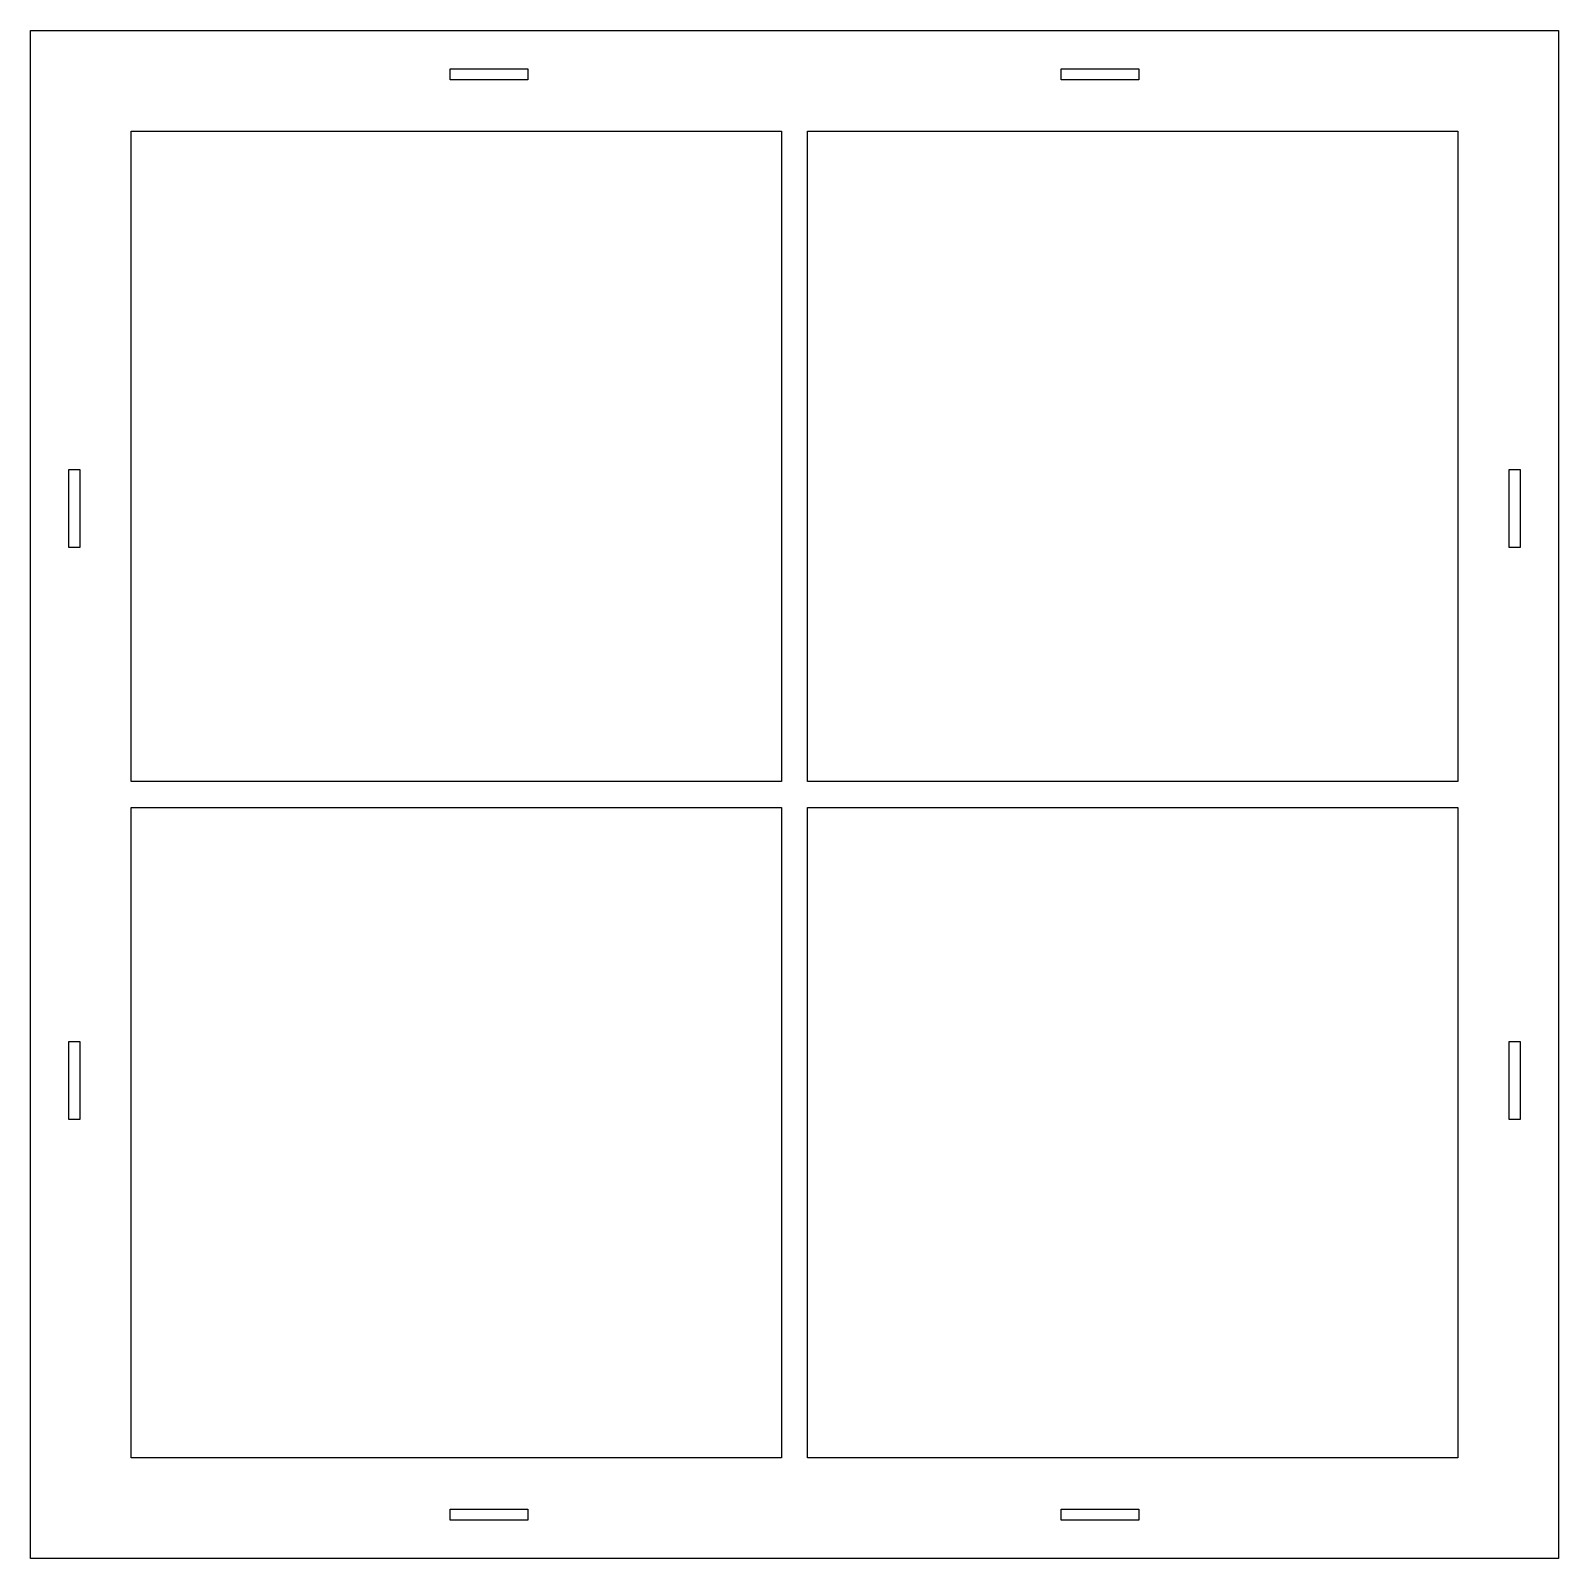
# Model space of a CAD drawing. Extents: x 0 to 474, y 0 to 474.
import ezdxf

# ---------------------------------------------------------------- set-up
doc = ezdxf.new("R2010")
doc.units = 0
doc.layers.add('CUT', color=7, linetype='Continuous')

msp = doc.modelspace()

# ---------------------------------------------------------------- linework, layer by layer
at = {"layer": 'CUT'}
for p, q in [((0, 474.05), (474.05, 474.05)), ((0, 0), (0, 474.05)), ((474.05, 474.05), (474.05, 0)), ((130.14, 462.125), (154.29, 462.125)), ((130.14, 458.8), (130.14, 462.125)), ((154.29, 462.125), (154.29, 458.8)), ((319.76, 462.125), (343.91, 462.125)), ((319.76, 458.8), (319.76, 462.125)), ((343.91, 462.125), (343.91, 458.8)), ((154.29, 458.8), (130.14, 458.8)), ((343.91, 458.8), (319.76, 458.8)), ((31.175, 442.875), (233.025, 442.875)), ((31.175, 241.025), (31.175, 442.875)), ((233.025, 442.875), (233.025, 241.025)), ((241.025, 442.875), (442.875, 442.875)), ((241.025, 241.025), (241.025, 442.875)), ((442.875, 442.875), (442.875, 241.025)), ((11.925, 337.84), (15.25, 337.84)), ((11.925, 313.69), (11.925, 337.84)), ((15.25, 337.84), (15.25, 313.69)), ((458.8, 337.84), (462.125, 337.84)), ((458.8, 313.69), (458.8, 337.84)), ((462.125, 337.84), (462.125, 313.69)), ((15.25, 313.69), (11.925, 313.69)), ((462.125, 313.69), (458.8, 313.69)), ((233.025, 241.025), (31.175, 241.025)), ((442.875, 241.025), (241.025, 241.025)), ((31.175, 233.025), (233.025, 233.025)), ((31.175, 31.175), (31.175, 233.025)), ((233.025, 233.025), (233.025, 31.175)), ((241.025, 233.025), (442.875, 233.025)), ((241.025, 31.175), (241.025, 233.025)), ((442.875, 233.025), (442.875, 31.175)), ((11.925, 160.36), (15.25, 160.36)), ((11.925, 136.21), (11.925, 160.36)), ((15.25, 160.36), (15.25, 136.21)), ((458.8, 160.36), (462.125, 160.36)), ((458.8, 136.21), (458.8, 160.36)), ((462.125, 160.36), (462.125, 136.21)), ((15.25, 136.21), (11.925, 136.21)), ((462.125, 136.21), (458.8, 136.21)), ((233.025, 31.175), (31.175, 31.175)), ((442.875, 31.175), (241.025, 31.175)), ((130.14, 15.25), (154.29, 15.25)), ((130.14, 11.925), (130.14, 15.25)), ((154.29, 15.25), (154.29, 11.925)), ((319.76, 15.25), (343.91, 15.25)), ((319.76, 11.925), (319.76, 15.25)), ((343.91, 15.25), (343.91, 11.925)), ((154.29, 11.925), (130.14, 11.925)), ((343.91, 11.925), (319.76, 11.925)), ((474.05, 0), (0, 0))]:
    msp.add_line(p, q, dxfattribs=at)

doc.saveas('drawing.dxf')
